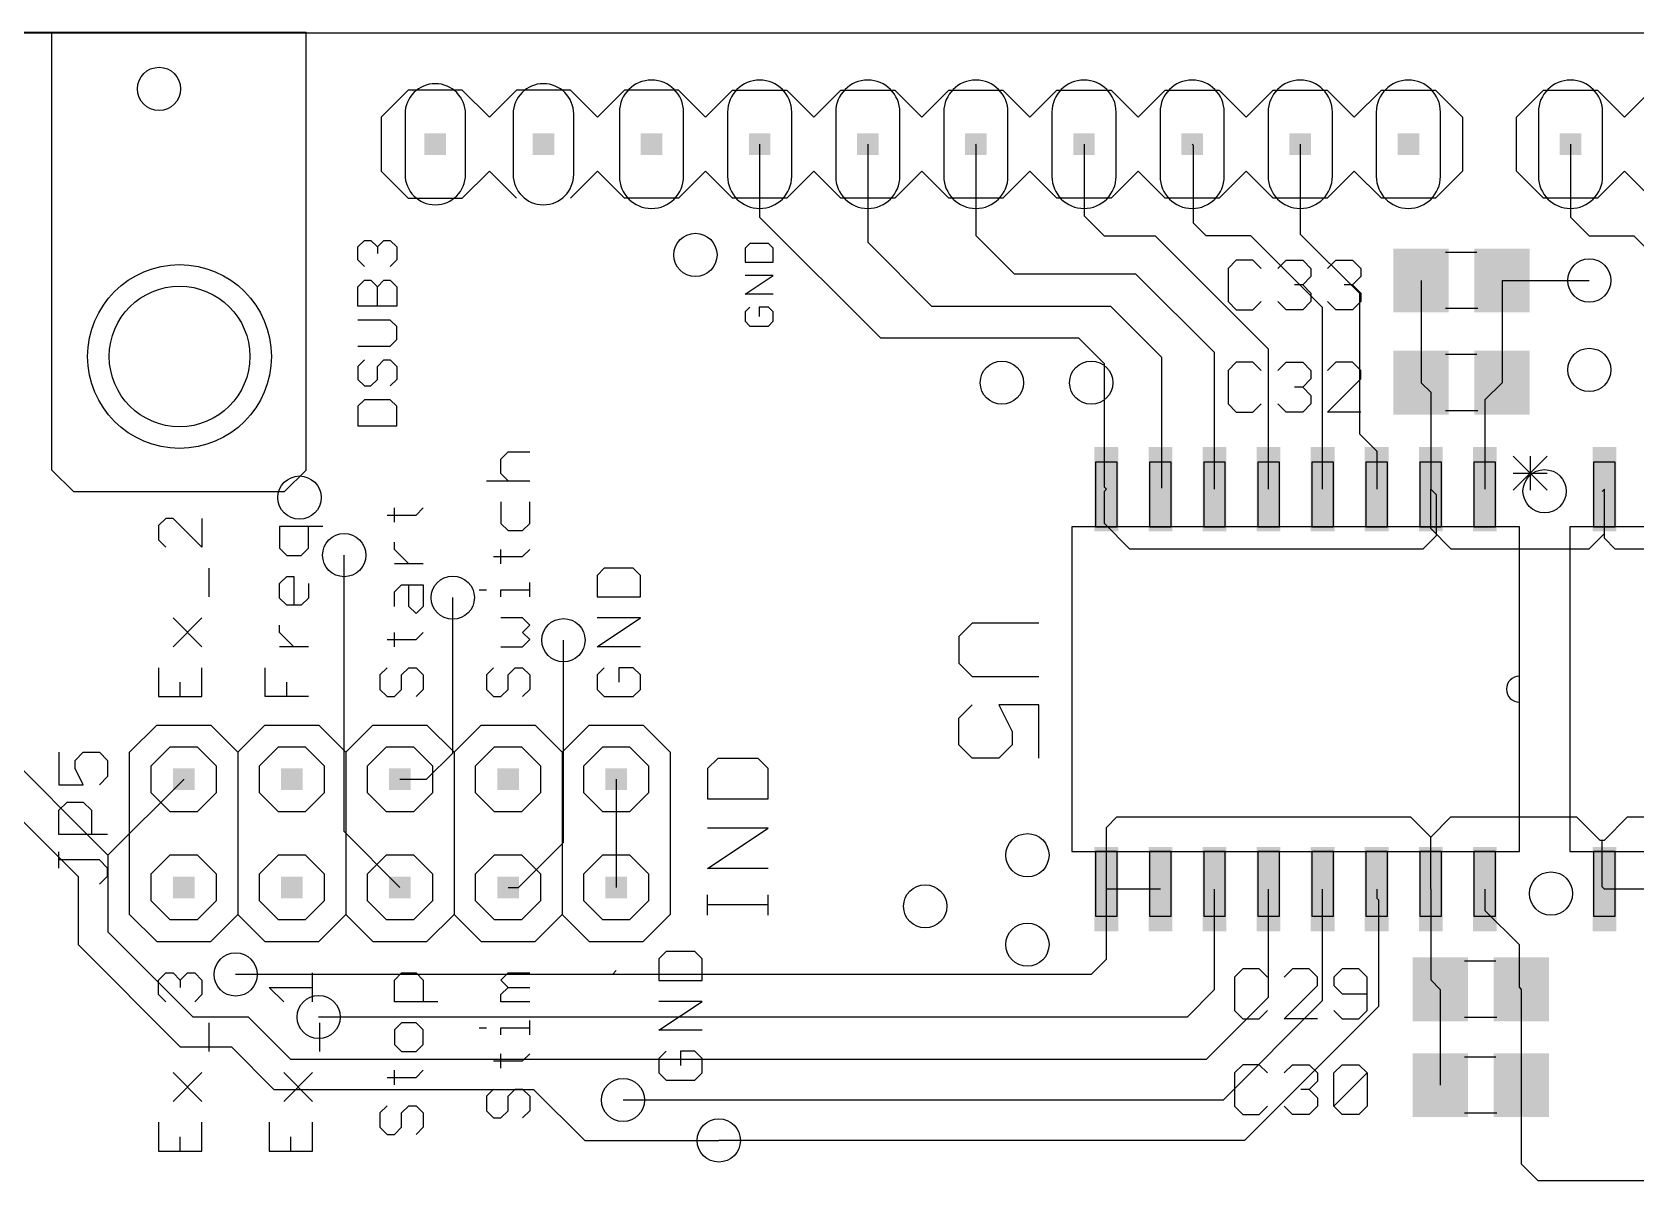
# Model space of a CAD drawing. Extents: x -15 to 114, y 5 to 68.
# Drawn here: x 9.32 to 47, y 40.35 to 67.33 of the extents above; entities that cross this region are included whole.
import ezdxf

# ---------------------------------------------------------------- set-up
doc = ezdxf.new("R2010")
doc.units = 0
doc.header["$MEASUREMENT"] = 0
doc.layers.get('0').update_dxf_attribs({"linetype": 'CONTINUOUS'})
for name, color, linetype in [('1', 22, 'CONTINUOUS'), ('17', 82, 'CONTINUOUS'), ('18', 82, 'CONTINUOUS'), ('20', 7, 'CONTINUOUS'), ('21', 7, 'CONTINUOUS'), ('25', 253, 'CONTINUOUS'), ('51', 53, 'CONTINUOUS')]:
    doc.layers.add(name, color=color, linetype=linetype)

# ---------------------------------------------------------------- blocks, each defined once
blk = doc.blocks.new('RECT')
blk.add_solid([(-0.5, -0.5), (0.5, -0.5), (-0.5, 0.5), (0.5, 0.5)])
blk = doc.blocks.new('LONGP100')
blk.add_lwpolyline([(-0.5, -0.5), (0.5, -0.5, 1), (0.5, 0.5), (-0.5, 0.5, 1)], format="xyb", close=True)
blk = doc.blocks.new('ROUNDP')
blk.add_circle((0, 0), 0.5)
blk = doc.blocks.new('OCTAGONP')
blk.add_lwpolyline([(-0.5, -0.2071), (-0.5, 0.2071), (-0.2071, 0.5), (0.2071, 0.5), (0.5, 0.2071), (0.5, -0.2071), (0.2071, -0.5), (-0.2071, -0.5)], close=True)
blk = doc.blocks.new('ROUNDV')
blk.add_circle((0, 0), 0.5)

msp = doc.modelspace()

# ---------------------------------------------------------------- linework, layer by layer
at = {"layer": '1'}
for p, q in [((26.41, 64.7), (26.41, 62.99)), ((28.95, 64.7), (28.95, 62.4)), ((31.5, 64.69), (31.49, 64.7)), ((31.5, 62.55), (31.5, 64.69)), ((34.03, 64.7), (34.03, 63.02)), ((36.6, 64.67), (36.57, 64.7)), ((36.6, 62.85), (36.6, 64.67)), ((39.11, 64.7), (39.11, 62.59)), ((45.46, 64.7), (45.46, 62.99)), ((26.41, 62.99), (29.25, 60.15)), ((34.03, 63.02), (34.5, 62.55)), ((45.46, 62.99), (45.9, 62.55)), ((32.4, 61.65), (31.5, 62.55)), ((34.5, 62.55), (35.7, 62.55)), ((35.7, 62.55), (36.45, 61.8)), ((36.9, 62.55), (36.6, 62.85)), ((37.95, 62.55), (36.9, 62.55)), ((39.635, 60.865), (37.95, 62.55)), ((39.11, 62.59), (40.5, 61.2)), ((45.9, 62.55), (46.95, 62.55)), ((46.95, 62.55), (47.55, 61.95)), ((28.95, 62.4), (30.45, 60.9)), ((38.365, 59.885), (36.45, 61.8)), ((35.25, 61.65), (32.4, 61.65)), ((37.095, 59.805), (35.25, 61.65)), ((41.95, 61.5), (41.95, 59.1)), ((43.85, 61.5), (43.85, 59.1)), ((43.85, 61.5), (45.9, 61.5)), ((40.5, 61.2), (40.5, 57.9)), ((30.45, 60.9), (34.65, 60.9)), ((34.65, 60.9), (35.85, 59.7)), ((39.635, 56.599), (39.635, 60.865)), ((29.25, 60.15), (33.9, 60.15)), ((33.9, 60.15), (34.5, 59.55)), ((34.5, 59.55), (34.5, 56.654)), ((35.85, 59.7), (35.85, 56.624)), ((37.095, 56.599), (37.095, 59.805)), ((38.365, 56.599), (38.365, 59.885)), ((41.95, 59.1), (42.175, 58.875)), ((42.175, 58.875), (42.175, 56.599)), ((43.85, 59.1), (43.445, 58.695)), ((43.445, 58.695), (43.445, 56.599)), ((40.5, 57.9), (40.905, 57.495)), ((11.1, 48), (1.6316, 57.4684)), ((40.905, 57.495), (40.905, 56.599)), ((1.2, 56.7), (10.4, 47.5)), ((34.5, 56.654), (34.555, 56.599)), ((34.555, 56.599), (34.5, 56.544)), ((34.5, 56.544), (34.5, 55.8)), ((42.175, 55.675), (42.175, 56.599)), ((42.175, 56.599), (42.3, 56.474)), ((46.255, 56.599), (46.2, 56.544)), ((46.255, 55.555), (46.255, 56.599)), ((42.3, 56.474), (42.3, 55.5)), ((34.5, 55.8), (35.1, 55.2)), ((42.3, 55.5), (42, 55.2)), ((42.175, 55.675), (42.65, 55.2)), ((45.9, 55.2), (46.255, 55.555)), ((46.255, 55.445), (46.255, 55.555)), ((46.5, 55.2), (46.255, 55.445)), ((16.65, 48.555), (16.65, 55.05)), ((35.1, 55.2), (42, 55.2)), ((42.65, 55.2), (45.9, 55.2)), ((46.5, 55.2), (53.4, 55.2)), ((19.2, 50.4), (19.2, 54.05)), ((21.8, 48.3), (21.8, 53.05)), ((18.585, 49.785), (19.2, 50.4)), ((11.1, 48), (12.88, 49.78)), ((12.88, 49.78), (12.88, 49.785)), ((17.96, 49.785), (18.585, 49.785)), ((23.04, 49.785), (23.04, 47.245)), ((34.555, 48.655), (34.8, 48.9)), ((34.555, 47.201), (34.555, 48.655)), ((34.8, 48.9), (41.7, 48.9)), ((41.7, 48.9), (42.175, 48.425)), ((42.175, 48.425), (42.65, 48.9)), ((42.65, 48.9), (45.6, 48.9)), ((45.6, 48.9), (46.145, 48.355)), ((46.255, 48.355), (46.8, 48.9)), ((46.8, 48.9), (53.4, 48.9)), ((16.65, 48.555), (17.96, 47.245)), ((20.745, 47.245), (21.8, 48.3)), ((42.175, 47.201), (42.175, 48.425)), ((46.145, 48.355), (46.2, 48.355)), ((46.2, 48.355), (46.255, 48.355)), ((46.2, 47.256), (46.2, 48.355)), ((11.1, 48), (11.1, 46.2)), ((10.4, 47.5), (10.4, 45.9)), ((20.5, 47.245), (20.745, 47.245)), ((35.825, 47.201), (34.555, 47.201)), ((34.555, 45.555), (34.555, 47.201)), ((37.095, 44.845), (37.095, 47.201)), ((38.365, 44.665), (38.365, 47.201)), ((39.635, 44.585), (39.635, 47.201)), ((40.905, 47.201), (40.905, 46.995)), ((42.175, 47.201), (42.175, 45.075)), ((43.445, 47.201), (43.445, 46.705)), ((46.255, 47.201), (46.2, 47.256)), ((47.525, 47.201), (46.255, 47.201)), ((40.905, 46.995), (40.95, 46.95)), ((40.95, 46.95), (40.95, 44.45)), ((43.445, 46.705), (44.25, 45.9)), ((13.1, 44.2), (11.1, 46.2)), ((10.4, 45.9), (12.8, 43.5)), ((44.25, 45.9), (44.25, 44.9)), ((23.04, 45.29), (22.95, 45.2)), ((34.2, 45.2), (34.555, 45.555)), ((22.95, 45.2), (14.1, 45.2)), ((34.2, 45.2), (22.95, 45.2)), ((37.095, 44.845), (36.45, 44.2)), ((42.175, 45.075), (42.4, 44.85)), ((42.4, 44.85), (42.4, 42.6)), ((44.25, 44.9), (44.3, 44.85)), ((44.3, 44.85), (44.3, 42.6)), ((38.365, 44.665), (36.9, 43.2)), ((39.635, 44.585), (37.3, 42.25)), ((14.4, 44.2), (13.1, 44.2)), ((15.4, 43.2), (14.4, 44.2)), ((36.45, 44.2), (16.05, 44.2)), ((40.95, 44.45), (37.8, 41.3)), ((12.8, 43.5), (14, 43.5)), ((14, 43.5), (15, 42.5)), ((36.9, 43.2), (15.4, 43.2)), ((44.3, 42.6), (44.3, 40.75)), ((15, 42.5), (21.1, 42.5)), ((21.1, 42.5), (22.3, 41.3)), ((37.3, 42.25), (23.2, 42.25)), ((22.3, 41.3), (25.45, 41.3)), ((37.8, 41.3), (25.45, 41.3)), ((44.3, 40.75), (44.7, 40.35)), ((55.2, 40.35), (44.7, 40.35))]:
    msp.add_line(p, q, dxfattribs=at)
at = {"layer": '20'}
msp.add_line((114.38, 67.31), (-15.315, 67.31), dxfattribs=at)
at = {"layer": '21'}
for p, q in [((-9.265, 67.335), (9.785, 67.335)), ((9.785, 57.048), (9.785, 67.335)), ((9.785, 67.335), (15.754, 67.335)), ((15.754, 57.048), (15.754, 67.335)), ((18.155, 65.97), (17.52, 65.335)), ((19.425, 65.97), (18.155, 65.97)), ((20.06, 65.335), (19.425, 65.97)), ((20.695, 65.97), (20.06, 65.335)), ((21.965, 65.97), (20.695, 65.97)), ((22.6, 65.335), (21.965, 65.97)), ((23.235, 65.97), (22.6, 65.335)), ((24.505, 65.97), (23.235, 65.97)), ((24.505, 65.97), (25.14, 65.335)), ((25.14, 65.335), (25.775, 65.97)), ((25.775, 65.97), (27.045, 65.97)), ((27.045, 65.97), (27.68, 65.335)), ((27.68, 65.335), (28.315, 65.97)), ((28.315, 65.97), (29.585, 65.97)), ((29.585, 65.97), (30.22, 65.335)), ((30.22, 65.335), (30.855, 65.97)), ((30.855, 65.97), (32.125, 65.97)), ((32.125, 65.97), (32.76, 65.335)), ((32.76, 65.335), (33.395, 65.97)), ((33.395, 65.97), (34.665, 65.97)), ((34.665, 65.97), (35.3, 65.335)), ((35.3, 65.335), (35.935, 65.97)), ((35.935, 65.97), (37.205, 65.97)), ((37.205, 65.97), (37.84, 65.335)), ((37.84, 65.335), (38.475, 65.97)), ((38.475, 65.97), (39.745, 65.97)), ((39.745, 65.97), (40.38, 65.335)), ((40.38, 65.335), (41.015, 65.97)), ((41.015, 65.97), (42.285, 65.97)), ((42.285, 65.97), (42.92, 65.335)), ((44.19, 65.335), (44.825, 65.97)), ((44.825, 65.97), (46.095, 65.97)), ((46.095, 65.97), (46.73, 65.335)), ((46.73, 65.335), (47.365, 65.97)), ((17.52, 65.335), (17.52, 64.065)), ((42.92, 65.335), (42.92, 64.065)), ((44.19, 64.065), (44.19, 65.335)), ((17.52, 64.065), (18.155, 63.43)), ((19.425, 63.43), (20.06, 64.065)), ((20.06, 64.065), (20.695, 63.43)), ((21.965, 63.43), (22.6, 64.065)), ((23.235, 63.43), (22.6, 64.065)), ((25.14, 64.065), (24.505, 63.43)), ((25.775, 63.43), (25.14, 64.065)), ((27.68, 64.065), (27.045, 63.43)), ((28.315, 63.43), (27.68, 64.065)), ((30.22, 64.065), (29.585, 63.43)), ((30.855, 63.43), (30.22, 64.065)), ((32.76, 64.065), (32.125, 63.43)), ((33.395, 63.43), (32.76, 64.065)), ((35.3, 64.065), (34.665, 63.43)), ((35.935, 63.43), (35.3, 64.065)), ((37.84, 64.065), (37.205, 63.43)), ((38.475, 63.43), (37.84, 64.065)), ((40.38, 64.065), (39.745, 63.43)), ((41.015, 63.43), (40.38, 64.065)), ((42.92, 64.065), (42.285, 63.43)), ((44.825, 63.43), (44.19, 64.065)), ((46.73, 64.065), (46.095, 63.43)), ((47.365, 63.43), (46.73, 64.065)), ((18.155, 63.43), (19.425, 63.43)), ((24.505, 63.43), (23.235, 63.43)), ((27.045, 63.43), (25.775, 63.43)), ((29.585, 63.43), (28.315, 63.43)), ((32.125, 63.43), (30.855, 63.43)), ((34.665, 63.43), (33.395, 63.43)), ((37.205, 63.43), (35.935, 63.43)), ((39.745, 63.43), (38.475, 63.43)), ((42.285, 63.43), (41.015, 63.43)), ((46.095, 63.43), (44.825, 63.43)), ((26.1794, 62.3684), (26.0692, 62.2583)), ((26.0692, 62.2583), (26.0692, 61.9278)), ((26.62, 62.3684), (26.1794, 62.3684)), ((26.7302, 62.2583), (26.62, 62.3684)), ((26.7302, 61.9278), (26.7302, 62.2583)), ((26.0692, 61.9278), (26.7302, 61.9278)), ((26.0692, 61.1794), (26.7302, 61.62)), ((26.7302, 61.62), (26.0692, 61.62)), ((26.7302, 61.1794), (26.0692, 61.1794)), ((26.1794, 60.8716), (26.0692, 60.7614)), ((26.0692, 60.7614), (26.0692, 60.5411)), ((26.62, 60.8716), (26.3997, 60.8716)), ((26.3997, 60.8716), (26.3997, 60.6513)), ((26.7302, 60.7614), (26.62, 60.8716)), ((26.7302, 60.5411), (26.7302, 60.7614)), ((26.0692, 60.5411), (26.1794, 60.431)), ((26.1794, 60.431), (26.62, 60.431)), ((26.62, 60.431), (26.7302, 60.5411)), ((20.3301, 57.3028), (20.4996, 57.4723)), ((20.3301, 56.9639), (20.3301, 57.3028)), ((20.4996, 57.4723), (21.008, 57.4723)), ((9.785, 57.048), (10.293, 56.54)), ((15.246, 56.54), (15.754, 57.048)), ((20.4996, 56.7944), (20.3301, 56.9639)), ((10.293, 56.54), (15.246, 56.54)), ((19.9911, 56.7944), (21.008, 56.7944)), ((17.8301, 55.8199), (17.8301, 56.1588)), ((18.3385, 55.9894), (18.508, 56.1588)), ((20.3301, 56.3029), (20.3301, 55.7945)), ((21.008, 55.7945), (21.008, 56.3029)), ((12.4606, 55.9131), (12.2911, 55.7436)), ((12.6301, 55.9131), (12.4606, 55.9131)), ((13.308, 55.2352), (12.6301, 55.9131)), ((13.308, 55.9131), (13.308, 55.2352)), ((17.6606, 55.9894), (18.3385, 55.9894)), ((20.3301, 55.7945), (20.4996, 55.625)), ((20.8385, 55.625), (21.008, 55.7945)), ((12.2911, 55.7436), (12.2911, 55.4047)), ((12.2911, 55.4047), (12.4606, 55.2352)), ((16.147, 55.7182), (15.1301, 55.7182)), ((15.1301, 55.7182), (15.1301, 55.2098)), ((15.808, 55.2098), (15.808, 55.7182)), ((20.4996, 55.625), (20.8385, 55.625)), ((33.9454, 55.71), (33.7422, 55.71)), ((33.7422, 55.71), (33.7422, 48.09)), ((44.2578, 55.71), (44.0546, 55.71)), ((44.2578, 52.2048), (44.2578, 55.71)), ((45.6454, 55.71), (45.4422, 55.71)), ((45.4422, 55.71), (45.4422, 48.09)), ((15.1301, 55.2098), (15.2996, 55.0403)), ((15.2996, 55.0403), (15.6385, 55.0403)), ((15.6385, 55.0403), (15.808, 55.2098)), ((17.8301, 55.1843), (17.8301, 55.3538)), ((18.169, 54.8454), (17.8301, 55.1843)), ((20.1606, 55.0149), (20.8385, 55.0149)), ((20.3301, 54.8454), (20.3301, 55.1843)), ((20.8385, 55.0149), (21.008, 55.1843)), ((13.4775, 54.0658), (13.4775, 54.7437)), ((18.508, 54.8454), (17.8301, 54.8454)), ((22.7606, 54.7437), (22.5911, 54.5742)), ((23.4385, 54.7437), (22.7606, 54.7437)), ((23.608, 54.5742), (23.4385, 54.7437)), ((15.1301, 54.3793), (15.2996, 54.5488)), ((15.1301, 54.0404), (15.1301, 54.3793)), ((15.2996, 54.5488), (15.469, 54.5488)), ((15.469, 54.5488), (15.469, 53.8709)), ((15.808, 54.3793), (15.808, 54.0404)), ((17.8301, 54.1844), (17.9996, 54.3539)), ((17.9996, 54.3539), (18.508, 54.3539)), ((18.169, 53.8455), (18.169, 54.3539)), ((18.508, 54.3539), (18.508, 53.8455)), ((21.008, 54.0658), (21.008, 54.4047)), ((22.5911, 54.5742), (22.5911, 54.0658)), ((23.608, 54.0658), (23.608, 54.5742)), ((15.2996, 53.8709), (15.1301, 54.0404)), ((15.808, 54.0404), (15.6385, 53.8709)), ((17.8301, 53.8455), (17.8301, 54.1844)), ((19.8217, 54.2353), (19.9911, 54.2353)), ((20.3301, 54.0658), (20.3301, 54.2353)), ((20.3301, 54.2353), (21.008, 54.2353)), ((22.5911, 54.0658), (23.608, 54.0658)), ((12.6301, 52.8964), (13.308, 53.5743)), ((13.308, 52.8964), (12.6301, 53.5743)), ((15.6385, 53.8709), (15.2996, 53.8709)), ((18.3385, 53.676), (18.169, 53.8455)), ((18.508, 53.8455), (18.3385, 53.676)), ((20.8385, 53.5743), (20.3301, 53.5743)), ((21.008, 53.4048), (20.8385, 53.5743)), ((22.5911, 52.8964), (23.608, 53.5743)), ((23.608, 53.5743), (22.5911, 53.5743)), ((15.1301, 53.2354), (15.1301, 53.4048)), ((15.469, 52.8964), (15.1301, 53.2354)), ((17.8301, 52.8964), (17.8301, 53.2354)), ((18.3385, 53.0659), (18.508, 53.2354)), ((20.8385, 53.2354), (21.008, 53.4048)), ((21.008, 53.0659), (20.8385, 53.2354)), ((15.808, 52.8964), (15.1301, 52.8964)), ((17.6606, 53.0659), (18.3385, 53.0659)), ((20.3301, 52.8964), (20.8385, 52.8964)), ((20.8385, 52.8964), (21.008, 53.0659)), ((23.608, 52.8964), (22.5911, 52.8964)), ((12.2911, 52.4049), (12.2911, 51.727)), ((13.308, 51.727), (13.308, 52.4049)), ((14.7911, 51.727), (14.7911, 52.4049)), ((17.6606, 52.4049), (17.4911, 52.2354)), ((17.9996, 52.2354), (18.169, 52.4049)), ((18.169, 52.4049), (18.3385, 52.4049)), ((18.3385, 52.4049), (18.508, 52.2354)), ((20.1606, 52.4049), (19.9911, 52.2354)), ((20.4996, 52.2354), (20.669, 52.4049)), ((20.669, 52.4049), (20.8385, 52.4049)), ((20.8385, 52.4049), (21.008, 52.2354)), ((22.7606, 52.4049), (22.5911, 52.2354)), ((23.4385, 52.4049), (23.0996, 52.4049)), ((23.0996, 52.4049), (23.0996, 52.066)), ((23.608, 52.2354), (23.4385, 52.4049)), ((12.7996, 51.727), (12.7996, 52.066)), ((15.2996, 51.727), (15.2996, 52.066)), ((17.4911, 52.2354), (17.4911, 51.8965)), ((17.9996, 51.8965), (17.9996, 52.2354)), ((18.508, 52.2354), (18.508, 51.8965)), ((19.9911, 52.2354), (19.9911, 51.8965)), ((20.4996, 51.8965), (20.4996, 52.2354)), ((21.008, 52.2354), (21.008, 51.8965)), ((22.5911, 52.2354), (22.5911, 51.8965)), ((23.608, 51.8965), (23.608, 52.2354)), ((44.2578, 51.5952), (44.2578, 52.2048)), ((12.2911, 51.727), (13.308, 51.727)), ((15.808, 51.727), (14.7911, 51.727)), ((17.4911, 51.8965), (17.6606, 51.727)), ((17.6606, 51.727), (17.8301, 51.727)), ((17.8301, 51.727), (17.9996, 51.8965)), ((18.508, 51.8965), (18.3385, 51.727)), ((19.9911, 51.8965), (20.1606, 51.727)), ((20.1606, 51.727), (20.3301, 51.727)), ((20.3301, 51.727), (20.4996, 51.8965)), ((21.008, 51.8965), (20.8385, 51.727)), ((22.5911, 51.8965), (22.7606, 51.727)), ((22.7606, 51.727), (23.4385, 51.727)), ((23.4385, 51.727), (23.608, 51.8965)), ((44.2578, 48.09), (44.2578, 51.5952)), ((11.61, 50.42), (12.245, 51.055)), ((12.245, 51.055), (13.515, 51.055)), ((13.515, 51.055), (14.15, 50.42)), ((14.15, 50.42), (14.785, 51.055)), ((14.785, 51.055), (16.055, 51.055)), ((16.055, 51.055), (16.69, 50.42)), ((16.69, 50.42), (17.325, 51.055)), ((17.325, 51.055), (18.595, 51.055)), ((18.595, 51.055), (19.23, 50.42)), ((19.23, 50.42), (19.865, 51.055)), ((19.865, 51.055), (21.135, 51.055)), ((21.135, 51.055), (21.77, 50.42)), ((21.77, 50.42), (22.405, 51.055)), ((22.405, 51.055), (23.675, 51.055)), ((23.675, 51.055), (24.31, 50.42)), ((11.61, 46.61), (11.61, 50.42)), ((14.15, 50.42), (14.15, 46.61)), ((16.69, 50.42), (16.69, 46.61)), ((19.23, 50.42), (19.23, 46.61)), ((21.77, 50.42), (21.77, 46.61)), ((24.31, 50.42), (24.31, 46.61)), ((25.4249, 50.2726), (25.1876, 50.0353)), ((26.3739, 50.2726), (25.4249, 50.2726)), ((26.6112, 50.0353), (26.3739, 50.2726)), ((25.1876, 50.0353), (25.1876, 49.3235)), ((26.6112, 49.3235), (26.6112, 50.0353)), ((25.1876, 49.3235), (26.6112, 49.3235)), ((25.1876, 47.6864), (26.6112, 48.6354)), ((26.6112, 48.6354), (25.1876, 48.6354)), ((33.7422, 48.09), (33.9454, 48.09)), ((44.0546, 48.09), (44.2578, 48.09)), ((45.4422, 48.09), (45.6454, 48.09)), ((26.6112, 47.6864), (25.1876, 47.6864)), ((25.1876, 46.5949), (25.1876, 47.0695)), ((26.6112, 46.8322), (25.1876, 46.8322)), ((26.6112, 46.5949), (26.6112, 47.0695)), ((11.61, 46.61), (12.245, 45.975)), ((13.515, 45.975), (14.15, 46.61)), ((14.15, 46.61), (14.785, 45.975)), ((16.055, 45.975), (16.69, 46.61)), ((16.69, 46.61), (17.325, 45.975)), ((18.595, 45.975), (19.23, 46.61)), ((19.23, 46.61), (19.865, 45.975)), ((21.135, 45.975), (21.77, 46.61)), ((21.77, 46.61), (22.405, 45.975)), ((23.675, 45.975), (24.31, 46.61)), ((12.245, 45.975), (13.515, 45.975)), ((14.785, 45.975), (16.055, 45.975)), ((17.325, 45.975), (18.595, 45.975)), ((19.865, 45.975), (21.135, 45.975)), ((22.405, 45.975), (23.675, 45.975)), ((24.2106, 45.7355), (24.0411, 45.566)), ((24.8885, 45.7355), (24.2106, 45.7355)), ((25.058, 45.566), (24.8885, 45.7355)), ((12.2911, 45.066), (12.4606, 45.2355)), ((12.4606, 45.2355), (12.6301, 45.2355)), ((12.6301, 45.2355), (12.7996, 45.066)), ((12.7996, 45.066), (12.969, 45.2355)), ((12.969, 45.2355), (13.1385, 45.2355)), ((13.1385, 45.2355), (13.308, 45.066)), ((15.908, 44.5576), (15.908, 45.2355)), ((17.8301, 45.066), (17.9996, 45.2355)), ((17.9996, 45.2355), (18.3385, 45.2355)), ((18.3385, 45.2355), (18.508, 45.066)), ((20.3301, 45.066), (20.4996, 45.2355)), ((20.4996, 45.2355), (21.008, 45.2355)), ((24.0411, 45.566), (24.0411, 45.0576)), ((25.058, 45.0576), (25.058, 45.566)), ((12.2911, 44.7271), (12.2911, 45.066)), ((12.7996, 45.066), (12.7996, 44.8966)), ((13.308, 45.066), (13.308, 44.7271)), ((15.2301, 44.5576), (14.8911, 44.8966)), ((14.8911, 44.8966), (15.908, 44.8966)), ((17.8301, 44.5576), (17.8301, 45.066)), ((18.508, 45.066), (18.508, 44.5576)), ((20.4996, 44.8966), (20.3301, 45.066)), ((20.3301, 44.7271), (20.4996, 44.8966)), ((20.4996, 44.8966), (21.008, 44.8966)), ((24.0411, 45.0576), (25.058, 45.0576)), ((12.4606, 44.5576), (12.2911, 44.7271)), ((13.308, 44.7271), (13.1385, 44.5576)), ((18.847, 44.5576), (17.8301, 44.5576)), ((20.3301, 44.5576), (20.3301, 44.7271)), ((21.008, 44.5576), (20.3301, 44.5576)), ((24.0411, 43.8882), (25.058, 44.5661)), ((25.058, 44.5661), (24.0411, 44.5661)), ((21.008, 43.778), (21.008, 44.117)), ((13.4775, 43.3882), (13.4775, 44.0661)), ((16.0775, 43.3882), (16.0775, 44.0661)), ((17.9996, 44.0661), (17.8301, 43.8966)), ((17.8301, 43.8966), (17.8301, 43.5577)), ((18.3385, 44.0661), (17.9996, 44.0661)), ((18.508, 43.8966), (18.3385, 44.0661)), ((18.508, 43.5577), (18.508, 43.8966)), ((19.8217, 43.9475), (19.9911, 43.9475)), ((20.3301, 43.778), (20.3301, 43.9475)), ((20.3301, 43.9475), (21.008, 43.9475)), ((25.058, 43.8882), (24.0411, 43.8882)), ((17.8301, 43.5577), (17.9996, 43.3882)), ((17.9996, 43.3882), (18.3385, 43.3882)), ((18.3385, 43.3882), (18.508, 43.5577)), ((20.3301, 42.9984), (20.3301, 43.3374)), ((20.8385, 43.1679), (21.008, 43.3374)), ((24.2106, 43.3967), (24.0411, 43.2272)), ((24.8885, 43.3967), (24.5496, 43.3967)), ((24.5496, 43.3967), (24.5496, 43.0578)), ((25.058, 43.2272), (24.8885, 43.3967)), ((20.1606, 43.1679), (20.8385, 43.1679)), ((24.0411, 43.2272), (24.0411, 42.8883)), ((25.058, 42.8883), (25.058, 43.2272)), ((12.6301, 42.2188), (13.308, 42.8967)), ((13.308, 42.2188), (12.6301, 42.8967)), ((15.2301, 42.2188), (15.908, 42.8967)), ((15.908, 42.2188), (15.2301, 42.8967)), ((17.6606, 42.7781), (18.3385, 42.7781)), ((17.8301, 42.6086), (17.8301, 42.9476)), ((18.3385, 42.7781), (18.508, 42.9476)), ((24.0411, 42.8883), (24.2106, 42.7188)), ((24.2106, 42.7188), (24.8885, 42.7188)), ((24.8885, 42.7188), (25.058, 42.8883)), ((20.1606, 42.5069), (19.9911, 42.3374)), ((19.9911, 42.3374), (19.9911, 41.9985)), ((20.4996, 42.3374), (20.669, 42.5069)), ((20.4996, 41.9985), (20.4996, 42.3374)), ((20.669, 42.5069), (20.8385, 42.5069)), ((20.8385, 42.5069), (21.008, 42.3374)), ((21.008, 42.3374), (21.008, 41.9985)), ((17.6606, 42.1171), (17.4911, 41.9476)), ((17.4911, 41.9476), (17.4911, 41.6087)), ((17.9996, 41.9476), (18.169, 42.1171)), ((17.9996, 41.6087), (17.9996, 41.9476)), ((18.169, 42.1171), (18.3385, 42.1171)), ((18.3385, 42.1171), (18.508, 41.9476)), ((18.508, 41.9476), (18.508, 41.6087)), ((19.9911, 41.9985), (20.1606, 41.829)), ((20.1606, 41.829), (20.3301, 41.829)), ((20.3301, 41.829), (20.4996, 41.9985)), ((21.008, 41.9985), (20.8385, 41.829)), ((12.2911, 41.7273), (12.2911, 41.0494)), ((13.308, 41.0494), (13.308, 41.7273)), ((14.8911, 41.7273), (14.8911, 41.0494)), ((15.908, 41.0494), (15.908, 41.7273)), ((17.4911, 41.6087), (17.6606, 41.4392)), ((17.8301, 41.4392), (17.9996, 41.6087)), ((18.508, 41.6087), (18.3385, 41.4392)), ((12.7996, 41.0494), (12.7996, 41.3884)), ((15.3996, 41.0494), (15.3996, 41.3884)), ((17.6606, 41.4392), (17.8301, 41.4392)), ((12.2911, 41.0494), (13.308, 41.0494)), ((14.8911, 41.0494), (15.908, 41.0494))]:
    msp.add_line(p, q, dxfattribs=at)
msp.add_circle((12.7822, 59.715), 1.651, dxfattribs=at)
msp.add_arc((44.2578, 51.9), 0.3048, 90, 270, dxfattribs=at)
at = {"layer": '25'}
for p, q in [((16.9712, 62.2869), (17.1237, 62.4394)), ((16.9712, 61.9818), (16.9712, 62.2869)), ((17.1237, 62.4394), (17.2762, 62.4394)), ((17.2762, 62.4394), (17.4288, 62.2869)), ((17.4288, 62.2869), (17.5813, 62.4394)), ((17.4288, 62.2869), (17.4288, 62.1343)), ((17.5813, 62.4394), (17.7338, 62.4394)), ((17.7338, 62.4394), (17.8864, 62.2869)), ((17.8864, 62.2869), (17.8864, 61.9818)), ((17.1237, 61.8293), (16.9712, 61.9818)), ((17.8864, 61.9818), (17.7338, 61.8293)), ((37.6075, 61.9802), (37.4126, 61.7853)), ((37.9973, 61.9802), (37.6075, 61.9802)), ((38.1922, 61.7853), (37.9973, 61.9802)), ((38.582, 61.7853), (38.7769, 61.9802)), ((38.7769, 61.9802), (39.1667, 61.9802)), ((39.1667, 61.9802), (39.3616, 61.7853)), ((39.7514, 61.7853), (39.9463, 61.9802)), ((39.9463, 61.9802), (40.3361, 61.9802)), ((40.3361, 61.9802), (40.531, 61.7853)), ((16.9712, 61.3514), (17.1237, 61.5039)), ((17.1237, 61.5039), (17.2762, 61.5039)), ((17.2762, 61.5039), (17.4288, 61.3514)), ((17.4288, 61.3514), (17.5813, 61.5039)), ((17.5813, 61.5039), (17.7338, 61.5039)), ((17.7338, 61.5039), (17.8864, 61.3514)), ((37.4126, 61.7853), (37.4126, 61.0057)), ((39.3616, 61.5904), (39.1667, 61.3955)), ((39.3616, 61.7853), (39.3616, 61.5904)), ((40.531, 61.5904), (40.3361, 61.3955)), ((40.531, 61.7853), (40.531, 61.5904)), ((16.9712, 60.8938), (16.9712, 61.3514)), ((17.4288, 60.8938), (17.4288, 61.3514)), ((17.8864, 61.3514), (17.8864, 60.8938)), ((39.1667, 61.3955), (38.9718, 61.3955)), ((39.1667, 61.3955), (39.3616, 61.2006)), ((39.3616, 61.2006), (39.3616, 61.0057)), ((40.3361, 61.3955), (40.1412, 61.3955)), ((40.3361, 61.3955), (40.531, 61.2006)), ((40.531, 61.2006), (40.531, 61.0057)), ((17.8864, 60.8938), (16.9712, 60.8938)), ((37.4126, 61.0057), (37.6075, 60.8108)), ((37.6075, 60.8108), (37.9973, 60.8108)), ((37.9973, 60.8108), (38.1922, 61.0057)), ((38.7769, 60.8108), (38.582, 61.0057)), ((39.1667, 60.8108), (38.7769, 60.8108)), ((39.3616, 61.0057), (39.1667, 60.8108)), ((39.9463, 60.8108), (39.7514, 61.0057)), ((40.3361, 60.8108), (39.9463, 60.8108)), ((40.531, 61.0057), (40.3361, 60.8108)), ((17.7338, 60.5684), (16.9712, 60.5684)), ((17.8864, 60.4158), (17.7338, 60.5684)), ((17.8864, 60.1108), (17.8864, 60.4158)), ((16.9712, 59.9582), (17.7338, 59.9582)), ((17.7338, 59.9582), (17.8864, 60.1108)), ((17.1237, 59.6328), (16.9712, 59.4803)), ((17.4288, 59.4803), (17.5813, 59.6328)), ((17.5813, 59.6328), (17.7338, 59.6328)), ((17.7338, 59.6328), (17.8864, 59.4803)), ((37.6075, 59.5802), (37.4126, 59.3853)), ((37.9973, 59.5802), (37.6075, 59.5802)), ((38.1922, 59.3853), (37.9973, 59.5802)), ((38.582, 59.3853), (38.7769, 59.5802)), ((38.7769, 59.5802), (39.1667, 59.5802)), ((39.1667, 59.5802), (39.3616, 59.3853)), ((39.9463, 59.5802), (39.7514, 59.3853)), ((40.3361, 59.5802), (39.9463, 59.5802)), ((40.531, 59.3853), (40.3361, 59.5802)), ((16.9712, 59.4803), (16.9712, 59.1753)), ((16.9712, 59.1753), (17.1237, 59.0227)), ((17.2762, 59.0227), (17.4288, 59.1753)), ((17.4288, 59.1753), (17.4288, 59.4803)), ((17.8864, 59.1753), (17.7338, 59.0227)), ((17.8864, 59.4803), (17.8864, 59.1753)), ((37.4126, 59.3853), (37.4126, 58.6057)), ((39.3616, 59.1904), (39.1667, 58.9955)), ((39.3616, 59.3853), (39.3616, 59.1904)), ((39.7514, 58.4108), (40.531, 59.1904)), ((40.531, 59.1904), (40.531, 59.3853)), ((17.1237, 59.0227), (17.2762, 59.0227)), ((39.1667, 58.9955), (38.9718, 58.9955)), ((39.1667, 58.9955), (39.3616, 58.8006)), ((39.3616, 58.8006), (39.3616, 58.6057)), ((17.1237, 58.6973), (16.9712, 58.5448)), ((16.9712, 58.5448), (16.9712, 58.0872)), ((17.7338, 58.6973), (17.1237, 58.6973)), ((17.8864, 58.5448), (17.7338, 58.6973)), ((17.8864, 58.0872), (17.8864, 58.5448)), ((37.4126, 58.6057), (37.6075, 58.4108)), ((37.6075, 58.4108), (37.9973, 58.4108)), ((37.9973, 58.4108), (38.1922, 58.6057)), ((38.7769, 58.4108), (38.582, 58.6057)), ((39.1667, 58.4108), (38.7769, 58.4108)), ((39.3616, 58.6057), (39.1667, 58.4108)), ((40.531, 58.4108), (39.7514, 58.4108)), ((16.9712, 58.0872), (17.8864, 58.0872)), ((31.4001, 53.4528), (31.0866, 53.1393)), ((31.0866, 53.1393), (31.0866, 52.5122)), ((32.9678, 53.4528), (31.4001, 53.4528)), ((31.0866, 52.5122), (31.4001, 52.1987)), ((31.4001, 52.1987), (32.9678, 52.1987)), ((31.0866, 51.2215), (31.4001, 51.535)), ((32.9678, 51.535), (32.0272, 51.535)), ((32.0272, 51.535), (32.3407, 50.9079)), ((32.9678, 50.2809), (32.9678, 51.535)), ((31.0866, 50.5944), (31.0866, 51.2215)), ((32.3407, 50.9079), (32.3407, 50.5944)), ((31.4001, 50.2809), (31.0866, 50.5944)), ((32.3407, 50.5944), (32.0272, 50.2809)), ((9.9487, 50.4187), (9.9487, 49.6561)), ((10.33, 50.2281), (10.5207, 50.4187)), ((10.33, 50.0374), (10.33, 50.2281)), ((10.5207, 50.4187), (10.902, 50.4187)), ((10.902, 50.4187), (11.0927, 50.2281)), ((11.0927, 50.2281), (11.0927, 49.8468)), ((32.0272, 50.2809), (31.4001, 50.2809)), ((10.5207, 49.6561), (10.33, 50.0374)), ((11.0927, 49.8468), (10.902, 49.6561)), ((9.9487, 49.6561), (10.5207, 49.6561)), ((9.9487, 49.0587), (10.1394, 49.2493)), ((9.9487, 48.4867), (9.9487, 49.0587)), ((10.1394, 49.2493), (10.5207, 49.2493)), ((10.5207, 49.2493), (10.7114, 49.0587)), ((10.7114, 49.0587), (10.7114, 48.4867)), ((11.0927, 48.4867), (9.9487, 48.4867)), ((9.9487, 47.6986), (9.9487, 48.08)), ((10.902, 47.8893), (9.9487, 47.8893)), ((11.0927, 47.6986), (10.902, 47.8893)), ((10.902, 47.3173), (11.0927, 47.508)), ((11.0927, 47.508), (11.0927, 47.6986)), ((37.7575, 45.3302), (37.5626, 45.1353)), ((38.1473, 45.3302), (37.7575, 45.3302)), ((38.3422, 45.1353), (38.1473, 45.3302)), ((38.9269, 45.3302), (38.732, 45.1353)), ((39.3167, 45.3302), (38.9269, 45.3302)), ((39.5116, 45.1353), (39.3167, 45.3302)), ((40.0963, 45.3302), (39.9014, 45.1353)), ((40.4861, 45.3302), (40.0963, 45.3302)), ((40.681, 45.1353), (40.4861, 45.3302)), ((37.5626, 45.1353), (37.5626, 44.3557)), ((38.732, 44.1608), (39.5116, 44.9404)), ((39.5116, 44.9404), (39.5116, 45.1353)), ((39.9014, 45.1353), (39.9014, 44.9404)), ((39.9014, 44.9404), (40.0963, 44.7455)), ((40.681, 44.3557), (40.681, 45.1353)), ((40.0963, 44.7455), (40.681, 44.7455)), ((37.5626, 44.3557), (37.7575, 44.1608)), ((37.7575, 44.1608), (38.1473, 44.1608)), ((38.1473, 44.1608), (38.3422, 44.3557)), ((39.5116, 44.1608), (38.732, 44.1608)), ((39.9014, 44.3557), (40.0963, 44.1608)), ((40.0963, 44.1608), (40.4861, 44.1608)), ((40.4861, 44.1608), (40.681, 44.3557)), ((37.7575, 43.0802), (37.5626, 42.8853)), ((38.1473, 43.0802), (37.7575, 43.0802)), ((38.3422, 42.8853), (38.1473, 43.0802)), ((38.732, 42.8853), (38.9269, 43.0802)), ((38.9269, 43.0802), (39.3167, 43.0802)), ((39.3167, 43.0802), (39.5116, 42.8853)), ((39.9014, 42.8853), (40.0963, 43.0802)), ((40.0963, 43.0802), (40.4861, 43.0802)), ((40.4861, 43.0802), (40.681, 42.8853)), ((37.5626, 42.8853), (37.5626, 42.1057)), ((39.5116, 42.6904), (39.3167, 42.4955)), ((39.5116, 42.8853), (39.5116, 42.6904)), ((39.9014, 42.1057), (39.9014, 42.8853)), ((39.9014, 42.1057), (40.681, 42.8853)), ((40.681, 42.8853), (40.681, 42.1057)), ((39.3167, 42.4955), (39.1218, 42.4955)), ((39.3167, 42.4955), (39.5116, 42.3006)), ((39.5116, 42.3006), (39.5116, 42.1057)), ((37.5626, 42.1057), (37.7575, 41.9108)), ((37.7575, 41.9108), (38.1473, 41.9108)), ((38.1473, 41.9108), (38.3422, 42.1057)), ((38.9269, 41.9108), (38.732, 42.1057)), ((39.3167, 41.9108), (38.9269, 41.9108)), ((39.5116, 42.1057), (39.3167, 41.9108)), ((40.0963, 41.9108), (39.9014, 42.1057)), ((40.4861, 41.9108), (40.0963, 41.9108)), ((40.681, 42.1057), (40.4861, 41.9108))]:
    msp.add_line(p, q, dxfattribs=at)
at = {"layer": '51'}
for p, q in [((43.256, 62.16), (42.519, 62.16)), ((43.281, 60.84), (42.519, 60.84)), ((43.256, 59.76), (42.519, 59.76)), ((43.281, 58.44), (42.519, 58.44)), ((44.9106, 57.3737), (44.114, 56.5772)), ((44.114, 57.3737), (44.9106, 56.5772)), ((44.5123, 57.3737), (44.5123, 56.5772)), ((34.809, 57.234), (34.301, 57.234)), ((34.301, 57.234), (34.301, 55.71)), ((34.809, 55.71), (34.809, 57.234)), ((36.079, 57.234), (35.571, 57.234)), ((35.571, 57.234), (35.571, 55.71)), ((36.079, 55.71), (36.079, 57.234)), ((37.349, 57.234), (36.841, 57.234)), ((36.841, 57.234), (36.841, 55.71)), ((37.349, 55.71), (37.349, 57.234)), ((38.619, 57.234), (38.111, 57.234)), ((38.111, 57.234), (38.111, 55.71)), ((38.619, 55.71), (38.619, 57.234)), ((39.889, 57.234), (39.381, 57.234)), ((39.381, 57.234), (39.381, 55.71)), ((39.889, 55.71), (39.889, 57.234)), ((41.159, 57.234), (40.651, 57.234)), ((40.651, 57.234), (40.651, 55.71)), ((41.159, 55.71), (41.159, 57.234)), ((42.429, 57.234), (41.921, 57.234)), ((41.921, 57.234), (41.921, 55.71)), ((42.429, 55.71), (42.429, 57.234)), ((43.699, 57.234), (43.191, 57.234)), ((43.191, 57.234), (43.191, 55.71)), ((43.699, 55.71), (43.699, 57.234)), ((44.114, 56.9754), (44.9106, 56.9754)), ((46.509, 57.234), (46.001, 57.234)), ((46.001, 57.234), (46.001, 55.71)), ((46.509, 55.71), (46.509, 57.234)), ((33.7422, 55.71), (33.7422, 48.09)), ((44.2578, 55.71), (33.7422, 55.71)), ((34.301, 55.71), (34.809, 55.71)), ((35.571, 55.71), (36.079, 55.71)), ((36.841, 55.71), (37.349, 55.71)), ((38.111, 55.71), (38.619, 55.71)), ((39.381, 55.71), (39.889, 55.71)), ((40.651, 55.71), (41.159, 55.71)), ((41.921, 55.71), (42.429, 55.71)), ((43.191, 55.71), (43.699, 55.71)), ((44.2578, 52.2048), (44.2578, 55.71)), ((45.4422, 55.71), (45.4422, 48.09)), ((55.9578, 55.71), (45.4422, 55.71)), ((46.001, 55.71), (46.509, 55.71)), ((44.2578, 51.5952), (44.2578, 52.2048)), ((44.2578, 48.09), (44.2578, 51.5952)), ((33.7422, 48.09), (44.2578, 48.09)), ((34.809, 48.09), (34.301, 48.09)), ((34.301, 48.09), (34.301, 46.566)), ((34.809, 46.566), (34.809, 48.09)), ((36.079, 48.09), (35.571, 48.09)), ((35.571, 48.09), (35.571, 46.566)), ((36.079, 46.566), (36.079, 48.09)), ((37.349, 48.09), (36.841, 48.09)), ((36.841, 48.09), (36.841, 46.566)), ((37.349, 46.566), (37.349, 48.09)), ((38.619, 48.09), (38.111, 48.09)), ((38.111, 48.09), (38.111, 46.566)), ((38.619, 46.566), (38.619, 48.09)), ((39.889, 48.09), (39.381, 48.09)), ((39.381, 48.09), (39.381, 46.566)), ((39.889, 46.566), (39.889, 48.09)), ((41.159, 48.09), (40.651, 48.09)), ((40.651, 48.09), (40.651, 46.566)), ((41.159, 46.566), (41.159, 48.09)), ((42.429, 48.09), (41.921, 48.09)), ((41.921, 48.09), (41.921, 46.566)), ((42.429, 46.566), (42.429, 48.09)), ((43.699, 48.09), (43.191, 48.09)), ((43.191, 48.09), (43.191, 46.566)), ((43.699, 46.566), (43.699, 48.09)), ((45.4422, 48.09), (55.9578, 48.09)), ((46.509, 48.09), (46.001, 48.09)), ((46.001, 48.09), (46.001, 46.566)), ((46.509, 46.566), (46.509, 48.09)), ((34.301, 46.566), (34.809, 46.566)), ((35.571, 46.566), (36.079, 46.566)), ((36.841, 46.566), (37.349, 46.566)), ((38.111, 46.566), (38.619, 46.566)), ((39.381, 46.566), (39.889, 46.566)), ((40.651, 46.566), (41.159, 46.566)), ((41.921, 46.566), (42.429, 46.566)), ((43.191, 46.566), (43.699, 46.566)), ((46.001, 46.566), (46.509, 46.566)), ((43.706, 45.51), (42.969, 45.51)), ((43.731, 44.19), (42.969, 44.19)), ((43.706, 43.26), (42.969, 43.26)), ((43.731, 41.94), (42.969, 41.94))]:
    msp.add_line(p, q, dxfattribs=at)
msp.add_arc((44.2578, 51.9), 0.3048, 90, 270, dxfattribs=at)

# ---------------------------------------------------------------- block references
at = {"layer": '1'}
for p, xscale, yscale, rotation in [((41.95, 61.5), 1.3, 1.5, 180), ((43.85, 61.5), 1.3, 1.5, 180), ((41.95, 59.1), 1.3, 1.5, 180), ((43.85, 59.1), 1.3, 1.5, 180), ((34.555, 56.599), 1.9812, 0.5588, 270), ((35.825, 56.599), 1.9812, 0.5588, 270), ((37.095, 56.599), 1.9812, 0.5588, 270), ((38.365, 56.599), 1.9812, 0.5588, 270), ((39.635, 56.599), 1.9812, 0.5588, 270), ((40.905, 56.599), 1.9812, 0.5588, 270), ((42.175, 56.599), 1.9812, 0.5588, 270), ((43.445, 56.599), 1.9812, 0.5588, 270), ((46.255, 56.599), 1.9812, 0.5588, 270), ((34.555, 47.201), 1.9812, 0.5588, 270), ((35.825, 47.201), 1.9812, 0.5588, 270), ((37.095, 47.201), 1.9812, 0.5588, 270), ((38.365, 47.201), 1.9812, 0.5588, 270), ((39.635, 47.201), 1.9812, 0.5588, 270), ((40.905, 47.201), 1.9812, 0.5588, 270), ((42.175, 47.201), 1.9812, 0.5588, 270), ((43.445, 47.201), 1.9812, 0.5588, 270), ((46.255, 47.201), 1.9812, 0.5588, 270), ((42.4, 44.85), 1.3, 1.5, 180), ((44.3, 44.85), 1.3, 1.5, 180), ((42.4, 42.6), 1.3, 1.5, 180), ((44.3, 42.6), 1.3, 1.5, 180)]:
    msp.add_blockref('RECT', p, dxfattribs=dict(at, xscale=xscale, yscale=yscale, rotation=rotation))
at = {"layer": '17', "rotation": 90}
for p, xscale, yscale in [((18.79, 64.7), 1.4224, 1.4224), ((21.33, 64.7), 1.4224, 1.4224), ((23.87, 64.7), 1.508, 1.508), ((26.41, 64.7), 1.508, 1.508), ((28.95, 64.7), 1.508, 1.508), ((31.49, 64.7), 1.508, 1.508), ((34.03, 64.7), 1.508, 1.508), ((36.57, 64.7), 1.508, 1.508), ((39.11, 64.7), 1.508, 1.508), ((41.65, 64.7), 1.508, 1.508), ((45.46, 64.7), 1.508, 1.508)]:
    msp.add_blockref('LONGP100', p, dxfattribs=dict(at, xscale=xscale, yscale=yscale))
at = {"layer": '17'}
for name, p, xscale, yscale in [('ROUNDP', (12.7822, 59.715), 4.317999999999999, 4.317999999999999), ('OCTAGONP', (12.88, 49.785), 1.524, 1.524), ('OCTAGONP', (15.42, 49.785), 1.524, 1.524), ('OCTAGONP', (17.96, 49.785), 1.524, 1.524), ('OCTAGONP', (20.5, 49.785), 1.524, 1.524), ('OCTAGONP', (23.04, 49.785), 1.524, 1.524), ('OCTAGONP', (12.88, 47.245), 1.524, 1.524), ('OCTAGONP', (15.42, 47.245), 1.524, 1.524), ('OCTAGONP', (17.96, 47.245), 1.524, 1.524), ('OCTAGONP', (20.5, 47.245), 1.524, 1.524), ('OCTAGONP', (23.04, 47.245), 1.524, 1.524)]:
    msp.add_blockref(name, p, dxfattribs=dict(at, xscale=xscale, yscale=yscale))
at = {"layer": '18', "xscale": 1.016, "yscale": 1.016}
for p in [(12.3, 66), (24.9, 62.1), (45.9, 61.5), (45.9, 59.4), (32.1, 59.1), (34.2, 59.1), (15.6, 56.4), (44.85, 56.55), (16.65, 55.05), (19.2, 54.05), (21.8, 53.05), (32.7, 48), (45, 47.1), (30.3, 46.8), (32.7, 45.9), (14.1, 45.2), (16.05, 44.2), (23.2, 42.25), (25.45, 41.3)]:
    msp.add_blockref('ROUNDV', p, dxfattribs=at)
at = {"layer": '21', "xscale": 0.508, "yscale": 0.508}
for p in [(18.79, 64.7), (21.33, 64.7), (23.87, 64.7), (26.41, 64.7), (28.95, 64.7), (31.49, 64.7), (34.03, 64.7), (36.57, 64.7), (39.11, 64.7), (41.65, 64.7), (45.46, 64.7)]:
    msp.add_blockref('RECT', p, dxfattribs=at)
at = {"layer": '51', "xscale": 0.7501, "yscale": 1.450099999999999, "rotation": 180}
for p in [(42.1694, 61.4989), (43.6172, 61.4989), (42.1694, 59.0989), (43.6172, 59.0989), (42.6194, 44.8488), (44.0672, 44.8488), (42.6194, 42.5988), (44.0672, 42.5988)]:
    msp.add_blockref('RECT', p, dxfattribs=at)
at = {"layer": '51', "xscale": 0.508, "yscale": 0.508}
for p in [(12.88, 49.785), (15.42, 49.785), (17.96, 49.785), (20.5, 49.785), (23.04, 49.785), (12.88, 47.245), (15.42, 47.245), (17.96, 47.245), (20.5, 47.245), (23.04, 47.245)]:
    msp.add_blockref('RECT', p, dxfattribs=at)

doc.saveas('drawing.dxf')
